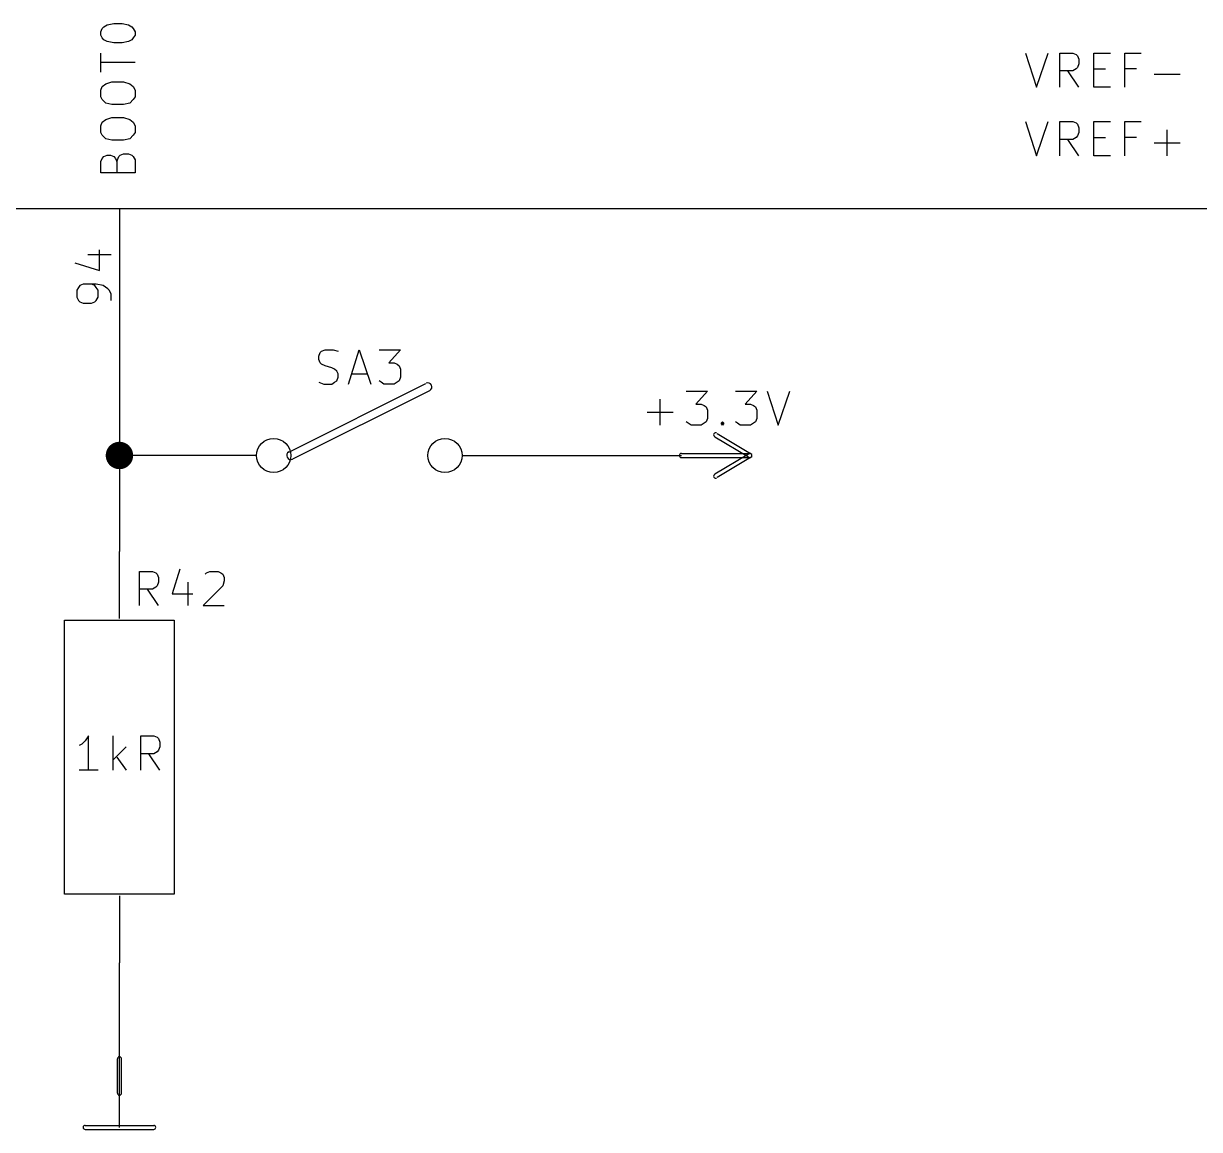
# Model space of a CAD drawing. Extents: x 12 to 829, y -582 to -12.
# Drawn here: x 315.21 to 358.8, y -210.64 to -169.67 of the extents above; entities that cross this region are included whole.
import ezdxf

# ---------------------------------------------------------------- set-up
doc = ezdxf.new("R2010")
doc.units = 0
doc.header["$MEASUREMENT"] = 0
doc.layers.add('BLACK', color=7, linetype='CONTINUOUS')

msp = doc.modelspace()

# ---------------------------------------------------------------- linework, layer by layer
at = {"layer": 'Black'}
for p, q in [((318.084, -169.977), (318.135, -169.85)), ((318.084, -170.104), (318.084, -169.977)), ((318.135, -169.85), (318.186, -169.799)), ((318.186, -169.799), (318.313, -169.723)), ((318.313, -169.723), (318.567, -169.672)), ((318.567, -169.672), (318.872, -169.672)), ((318.872, -169.672), (319.1, -169.723)), ((319.1, -169.723), (319.227, -169.799)), ((319.227, -169.799), (319.278, -169.85)), ((319.278, -169.85), (319.354, -169.977)), ((319.354, -169.977), (319.354, -170.104)), ((318.135, -170.205), (318.084, -170.104)), ((318.186, -170.282), (318.135, -170.205)), ((318.313, -170.332), (318.186, -170.282)), ((318.567, -170.383), (318.313, -170.332)), ((318.872, -170.383), (318.567, -170.383)), ((319.1, -170.332), (318.872, -170.383)), ((319.227, -170.282), (319.1, -170.332)), ((319.278, -170.205), (319.227, -170.282)), ((319.354, -170.104), (319.278, -170.205)), ((318.084, -171.475), (318.084, -170.764)), ((352.349, -170.764), (352.755, -172.034)), ((352.755, -172.034), (353.187, -170.764)), ((353.619, -172.034), (353.619, -170.764)), ((353.619, -170.764), (354.101, -170.764)), ((354.101, -170.764), (354.228, -170.815)), ((354.228, -170.815), (354.279, -170.866)), ((354.889, -172.034), (354.889, -170.764)), ((354.889, -170.764), (355.498, -170.764)), ((356.032, -172.034), (356.032, -170.764)), ((356.032, -170.764), (356.641, -170.764)), ((319.354, -171.12), (318.084, -171.12)), ((354.279, -170.866), (354.33, -170.993)), ((354.33, -171.171), (354.279, -171.298)), ((354.33, -170.993), (354.33, -171.171)), ((354.101, -171.425), (353.619, -171.425)), ((354.33, -172.034), (353.924, -171.425)), ((354.228, -171.348), (354.101, -171.425)), ((354.279, -171.298), (354.228, -171.348)), ((354.889, -171.348), (355.321, -171.348)), ((356.464, -171.348), (356.032, -171.348)), ((357.124, -171.552), (358.089, -171.552)), ((318.084, -172.136), (318.135, -172.009)), ((318.084, -172.39), (318.084, -172.136)), ((318.135, -172.009), (318.262, -171.907)), ((318.262, -171.907), (318.491, -171.831)), ((318.491, -171.831), (318.922, -171.831)), ((318.922, -171.831), (319.151, -171.907)), ((319.151, -171.907), (319.278, -172.009)), ((319.278, -172.009), (319.354, -172.136)), ((319.354, -172.136), (319.354, -172.39)), ((355.498, -172.034), (354.889, -172.034)), ((318.135, -172.491), (318.084, -172.39)), ((318.262, -172.618), (318.135, -172.491)), ((319.278, -172.491), (319.151, -172.618)), ((319.354, -172.39), (319.278, -172.491)), ((318.491, -172.669), (318.262, -172.618)), ((318.922, -172.669), (318.491, -172.669)), ((319.151, -172.618), (318.922, -172.669)), ((318.084, -173.457), (318.135, -173.33)), ((318.084, -173.711), (318.084, -173.457)), ((318.135, -173.33), (318.262, -173.228)), ((318.262, -173.228), (318.491, -173.152)), ((318.491, -173.152), (318.922, -173.152)), ((318.922, -173.152), (319.151, -173.228)), ((319.151, -173.228), (319.278, -173.33)), ((319.278, -173.33), (319.354, -173.457)), ((319.354, -173.457), (319.354, -173.711)), ((352.349, -173.304), (352.755, -174.574)), ((352.755, -174.574), (353.187, -173.304)), ((353.619, -174.574), (353.619, -173.304)), ((353.619, -173.304), (354.101, -173.304)), ((354.101, -173.304), (354.228, -173.355)), ((354.228, -173.355), (354.279, -173.406)), ((354.279, -173.406), (354.33, -173.533)), ((354.889, -174.574), (354.889, -173.304)), ((354.889, -173.304), (355.498, -173.304)), ((356.032, -174.574), (356.032, -173.304)), ((356.032, -173.304), (356.641, -173.304)), ((318.135, -173.812), (318.084, -173.711)), ((318.262, -173.939), (318.135, -173.812)), ((319.278, -173.812), (319.151, -173.939)), ((319.354, -173.711), (319.278, -173.812)), ((354.228, -173.888), (354.101, -173.965)), ((354.279, -173.838), (354.228, -173.888)), ((354.33, -173.711), (354.279, -173.838)), ((354.33, -173.533), (354.33, -173.711)), ((354.889, -173.888), (355.321, -173.888)), ((356.464, -173.888), (356.032, -173.888)), ((357.607, -174.574), (357.607, -173.609)), ((318.491, -173.99), (318.262, -173.939)), ((318.922, -173.99), (318.491, -173.99)), ((319.151, -173.939), (318.922, -173.99)), ((354.101, -173.965), (353.619, -173.965)), ((354.33, -174.574), (353.924, -173.965)), ((357.124, -174.092), (358.089, -174.092)), ((318.084, -174.777), (318.135, -174.676)), ((318.084, -175.209), (318.084, -174.777)), ((318.135, -174.676), (318.186, -174.6)), ((318.186, -174.6), (318.313, -174.549)), ((318.313, -174.549), (318.44, -174.549)), ((318.44, -174.549), (318.567, -174.6)), ((318.567, -174.6), (318.618, -174.676)), ((318.618, -174.676), (318.668, -174.777)), ((318.668, -174.777), (318.745, -174.6)), ((318.668, -174.777), (318.668, -175.209)), ((318.745, -174.6), (318.795, -174.549)), ((318.795, -174.549), (318.922, -174.498)), ((318.922, -174.498), (319.1, -174.498)), ((319.1, -174.498), (319.227, -174.549)), ((319.227, -174.549), (319.278, -174.6)), ((319.278, -174.6), (319.354, -174.727)), ((319.354, -174.727), (319.354, -175.209)), ((355.498, -174.574), (354.889, -174.574)), ((319.354, -175.209), (318.084, -175.209)), ((267.97, -176.53), (359.41, -176.53)), ((318.77, -176.53), (318.77, -181.61)), ((317.602, -178.232), (318.465, -178.232)), ((318.033, -178.816), (318.033, -178.054)), ((317.119, -178.537), (318.033, -178.816)), ((317.246, -179.451), (317.195, -179.553)), ((317.195, -179.553), (317.195, -179.807)), ((317.297, -179.375), (317.246, -179.451)), ((317.424, -179.324), (317.297, -179.375)), ((317.906, -179.324), (317.424, -179.324)), ((317.856, -179.375), (317.729, -179.324)), ((317.906, -179.451), (317.856, -179.375)), ((318.16, -179.375), (317.906, -179.324)), ((317.983, -179.553), (317.906, -179.451)), ((317.983, -179.807), (317.983, -179.553)), ((318.338, -179.502), (318.16, -179.375)), ((318.389, -179.553), (318.338, -179.502)), ((318.465, -179.68), (318.389, -179.553)), ((317.195, -179.807), (317.246, -179.934)), ((317.246, -179.934), (317.297, -179.984)), ((317.297, -179.984), (317.424, -180.035)), ((317.729, -180.035), (317.856, -179.984)), ((317.856, -179.984), (317.906, -179.934)), ((317.906, -179.934), (317.983, -179.807)), ((318.465, -179.934), (318.465, -179.68)), ((317.424, -180.035), (317.729, -180.035)), ((318.77, -181.61), (318.77, -189.23)), ((326.161, -181.991), (326.212, -181.864)), ((326.161, -182.118), (326.161, -181.991)), ((326.212, -182.245), (326.161, -182.118)), ((326.212, -181.864), (326.263, -181.813)), ((326.263, -181.813), (326.39, -181.762)), ((326.39, -181.762), (326.695, -181.762)), ((326.695, -181.762), (326.873, -181.813)), ((327.254, -183.032), (327.66, -181.762)), ((327.66, -181.762), (328.092, -183.032)), ((328.397, -181.762), (329.184, -181.762)), ((329.184, -181.762), (328.752, -182.245)), ((326.263, -182.296), (326.212, -182.245)), ((326.39, -182.347), (326.263, -182.296)), ((326.644, -182.423), (326.39, -182.347)), ((326.746, -182.474), (326.644, -182.423)), ((326.822, -182.55), (326.746, -182.474)), ((326.873, -182.651), (326.822, -182.55)), ((328.752, -182.245), (328.955, -182.245)), ((328.955, -182.245), (329.057, -182.296)), ((329.057, -182.296), (329.133, -182.347)), ((329.133, -182.347), (329.184, -182.474)), ((329.184, -182.474), (329.184, -182.778)), ((325.044, -185.547), (330.124, -183.007)), ((326.161, -182.956), (326.339, -183.032)), ((326.339, -183.032), (326.644, -183.032)), ((326.644, -183.032), (326.746, -182.956)), ((326.746, -182.956), (326.822, -182.905)), ((326.822, -182.905), (326.873, -182.778)), ((326.873, -182.778), (326.873, -182.651)), ((327.381, -182.651), (327.965, -182.651)), ((328.473, -182.956), (328.397, -182.905)), ((328.574, -183.032), (328.473, -182.956)), ((328.955, -183.032), (328.574, -183.032)), ((329.057, -182.956), (328.955, -183.032)), ((329.133, -182.905), (329.057, -182.956)), ((329.184, -182.778), (329.133, -182.905)), ((325.196, -185.801), (330.276, -183.261)), ((339.776, -183.286), (340.563, -183.286)), ((340.563, -183.286), (340.131, -183.769)), ((341.605, -183.286), (342.392, -183.286)), ((342.392, -183.286), (341.96, -183.769)), ((342.773, -183.286), (343.179, -184.556)), ((343.179, -184.556), (343.611, -183.286)), ((338.811, -184.556), (338.811, -183.591)), ((340.131, -183.769), (340.335, -183.769)), ((340.335, -183.769), (340.436, -183.82)), ((340.436, -183.82), (340.512, -183.871)), ((340.512, -183.871), (340.563, -183.998)), ((341.96, -183.769), (342.163, -183.769)), ((342.163, -183.769), (342.265, -183.82)), ((342.265, -183.82), (342.341, -183.871)), ((342.341, -183.871), (342.392, -183.998)), ((338.328, -184.074), (339.293, -184.074)), ((340.563, -184.302), (340.512, -184.429)), ((340.563, -183.998), (340.563, -184.302)), ((342.392, -184.302), (342.341, -184.429)), ((342.392, -183.998), (342.392, -184.302)), ((339.852, -184.48), (339.776, -184.429)), ((339.954, -184.556), (339.852, -184.48)), ((340.335, -184.556), (339.954, -184.556)), ((340.436, -184.48), (340.335, -184.556)), ((340.512, -184.429), (340.436, -184.48)), ((341.071, -184.48), (341.122, -184.429)), ((341.122, -184.556), (341.071, -184.48)), ((341.122, -184.429), (341.173, -184.48)), ((341.122, -184.429), (341.122, -184.556)), ((341.173, -184.48), (341.122, -184.556)), ((341.681, -184.48), (341.605, -184.429)), ((341.782, -184.556), (341.681, -184.48)), ((342.163, -184.556), (341.782, -184.556)), ((342.265, -184.48), (342.163, -184.556)), ((342.341, -184.429), (342.265, -184.48)), ((340.843, -184.988), (342.087, -185.725)), ((340.919, -184.861), (342.163, -185.598)), ((320.04, -185.674), (318.77, -185.674)), ((323.85, -185.674), (320.04, -185.674)), ((331.47, -185.674), (335.28, -185.674)), ((335.28, -185.674), (339.598, -185.674)), ((339.598, -185.598), (342.138, -185.598)), ((342.087, -185.623), (340.843, -186.36)), ((339.598, -185.75), (342.138, -185.75)), ((342.163, -185.75), (340.919, -186.487)), ((318.77, -191.719), (318.77, -189.23)), ((319.507, -191.237), (319.507, -189.967)), ((319.507, -189.967), (319.989, -189.967)), ((319.989, -189.967), (320.116, -190.017)), ((320.116, -190.017), (320.167, -190.068)), ((321.005, -189.89), (320.726, -190.805)), ((321.945, -190.068), (321.996, -190.017)), ((321.996, -190.017), (322.123, -189.967)), ((322.123, -189.967), (322.428, -189.967)), ((322.428, -189.967), (322.529, -190.017)), ((322.529, -190.017), (322.605, -190.068)), ((320.167, -190.068), (320.218, -190.195)), ((320.218, -190.373), (320.167, -190.5)), ((320.218, -190.195), (320.218, -190.373)), ((321.31, -190.373), (321.31, -191.237)), ((322.605, -190.068), (322.656, -190.195)), ((322.656, -190.322), (322.605, -190.5)), ((322.656, -190.195), (322.656, -190.322)), ((319.989, -190.627), (319.507, -190.627)), ((320.218, -191.237), (319.811, -190.627)), ((320.116, -190.551), (319.989, -190.627)), ((320.167, -190.5), (320.116, -190.551)), ((320.726, -190.805), (321.488, -190.805)), ((322.605, -190.5), (321.869, -191.237)), ((321.869, -191.237), (322.656, -191.237)), ((316.738, -201.93), (316.738, -191.77)), ((316.738, -191.77), (320.802, -191.77)), ((320.802, -191.77), (320.802, -201.93)), ((317.627, -196.063), (317.5, -196.24)), ((317.627, -197.333), (317.627, -196.063)), ((318.541, -197.333), (318.541, -196.063)), ((319.557, -197.333), (319.557, -196.063)), ((319.557, -196.063), (320.04, -196.063)), ((320.04, -196.063), (320.167, -196.113)), ((320.167, -196.113), (320.218, -196.164)), ((317.373, -196.367), (317.271, -196.418)), ((317.5, -196.24), (317.373, -196.367)), ((319.024, -196.469), (318.541, -196.952)), ((320.218, -196.164), (320.269, -196.291)), ((320.269, -196.469), (320.218, -196.596)), ((320.269, -196.291), (320.269, -196.469)), ((318.668, -196.85), (319.024, -197.333)), ((320.04, -196.723), (319.557, -196.723)), ((320.269, -197.333), (319.862, -196.723)), ((320.167, -196.647), (320.04, -196.723)), ((320.218, -196.596), (320.167, -196.647)), ((317.983, -197.333), (317.271, -197.333)), ((320.802, -201.93), (316.738, -201.93)), ((318.77, -201.981), (318.77, -204.47)), ((318.77, -208.026), (318.77, -204.47)), ((318.694, -209.296), (318.694, -208.026)), ((318.77, -210.566), (318.77, -208.026)), ((318.846, -209.296), (318.846, -208.026)), ((317.5, -210.49), (320.04, -210.49)), ((317.5, -210.642), (320.04, -210.642))]:
    msp.add_line(p, q, dxfattribs=at)
at = {"layer": 'Black', "const_width": 0.508}
msp.add_lwpolyline([(318.516, -185.674, 1), (319.024, -185.674, 1)], format="xyb", close=True, dxfattribs=at)
at = {"layer": 'Black'}
for centre in [(324.485, -185.674), (330.835, -185.674)]:
    msp.add_circle(centre, 0.635, dxfattribs=at)
for centre, radius, start, end in [((330.2, -183.134), 0.1524, 296.565, 476.565), ((340.868, -184.912), 0.0762, 59.0362, 239.036), ((325.12, -185.674), 0.1524, 116.565, 296.565), ((339.598, -185.674), 0.0762, 90, 270), ((342.138, -185.674), 0.0762, 300.964, 480.964), ((342.138, -185.674), 0.0762, 239.036, 419.036), ((342.138, -185.674), 0.0762, 270, 450), ((340.868, -186.436), 0.0762, 480.964, 660.964), ((318.77, -208.026), 0.0762, 360, 540), ((318.77, -209.296), 0.0762, 180, 360), ((317.5, -210.566), 0.0762, 90, 270), ((320.04, -210.566), 0.0762, 270, 450)]:
    msp.add_arc(centre, radius, start, end, dxfattribs=at)

doc.saveas('drawing.dxf')
